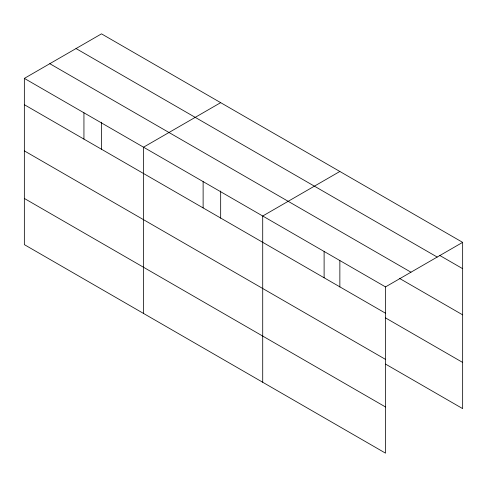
<?xml version="1.0" encoding="UTF-8"?>
<svg xmlns="http://www.w3.org/2000/svg" width="487" height="487" viewBox="0 0 487 487"><rect width="100%" height="100%" fill="white"/><g stroke="black" fill="none" stroke-linecap="round" stroke-linejoin="round"><path stroke-width="0.73" d="M385.509 359.388L385.509 286.904L24.35 78.389L24.35 244.638L385.509 453.147L385.509 359.388L24.35 150.879M385.576 364.112L462.65 408.611L462.65 242.362L101.491 33.853L24.35 78.389M220.672 102.66L143.531 147.196L143.531 313.445M339.859 171.467L262.712 216.009L262.712 382.252M385.509 286.904L462.65 242.362M439.791 255.474L462.65 268.672M76.033 48.548L437.192 257.063M49.808 63.694L410.967 272.203M399.291 278.278L462.65 314.852M24.35 104.699L385.509 313.214M385.576 317.932L462.65 362.431M24.35 198.459L385.509 406.968M339.859 260.575L339.859 287.007M324.111 251.456L324.111 277.767M220.672 191.007L220.672 218.2M203.122 181.602L203.122 207.912M101.491 122.2L101.491 149.387M83.941 112.795L83.941 139.105"/></g></svg>
